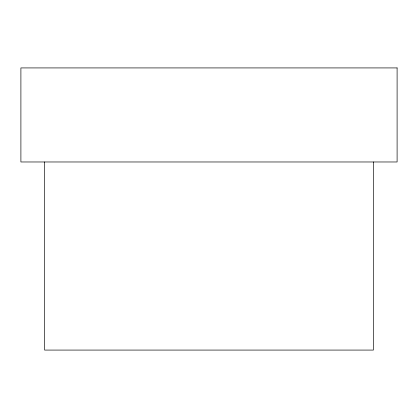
<?xml version="1.0" encoding="UTF-8"?>
<svg xmlns="http://www.w3.org/2000/svg" width="418" height="418" viewBox="0 0 418 418"><rect width="100%" height="100%" fill="white"/><g stroke="black" fill="none" stroke-linecap="round" stroke-linejoin="round"><path stroke-width="0.63" d="M373.384 161.975L373.384 350.075L44.616 350.075L44.616 161.975M397.1 67.925L20.9 67.925L20.9 161.975L397.1 161.975L397.1 67.925"/></g></svg>
